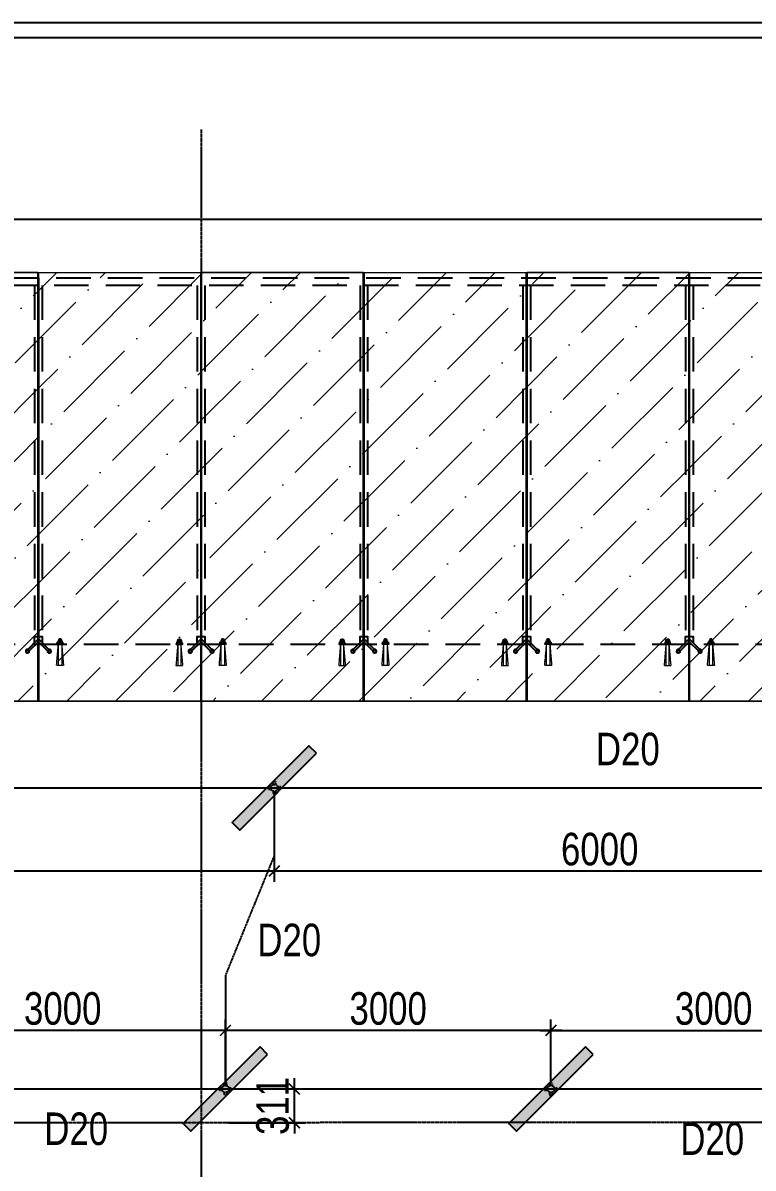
# Model space of a CAD drawing. Extents: x 134921 to 2525442, y -280073 to 23449.
# Drawn here: x 392791 to 399522, y 10653 to 21208 of the extents above; entities that cross this region are included whole.
import ezdxf

# ---------------------------------------------------------------- set-up
doc = ezdxf.new("R2010")
doc.units = 0
doc.header["$PDMODE"] = 3
doc.header["$PDSIZE"] = 100
for name, pattern in [('DASH2', [0.375, 0.25, -0.125]), ('DASHED', [0.75, 0.5, -0.25]), ('DASHED2', [9.525, 6.35, -3.175]), ('X_GRID$0$CENTER', [2, 1.25, -0.25, 0.25, -0.25])]:
    doc.linetypes.add(name, pattern=pattern)
doc.layers.get('0').update_dxf_attribs({"linetype": 'CONTINUOUS'})
doc.layers.get('Defpoints').update_dxf_attribs({"linetype": 'CONTINUOUS'})
for name, color, linetype, lineweight in [('A - Hatch', 251, 'CONTINUOUS', 5), ('a khuat', 5, 'DASHED2', 15), ('a thiet bi', 146, 'CONTINUOUS', 9), ('DIA HINH', 8, 'CONTINUOUS', 5), ('HACTH', 251, 'CONTINUOUS', 9), ('KHUNG TEN SD3 - Ariyana$0$0-CON', 7, 'CONTINUOUS', 0), ('Kinh', 5, 'CONTINUOUS', 13), ('TEXT', 7, 'CONTINUOUS', 5)]:
    doc.layers.add(name, color=color, linetype=linetype, lineweight=lineweight)
for name, color, linetype in [('A-OVER', 1, 'DASHED2'), ('chuyen-chi-tiet', 30, 'CONTINUOUS'), ('E- ONG PVC', 1, 'DASHED'), ('E-DIM1', 9, 'CONTINUOUS'), ('E-TEXT ONG', 4, 'CONTINUOUS'), ('htch', 8, 'CONTINUOUS'), ('manh', 8, 'CONTINUOUS'), ('Steel', 7, 'CONTINUOUS'), ('X_GRID$0$A-GRID 1', 253, 'X_GRID$0$CENTER')]:
    doc.layers.add(name, color=color, linetype=linetype)
doc.styles.add('E-TEXT DIM', font='vn_vni.shx', dxfattribs={"width": 0.8})
doc.styles.add('E-TEXT GHI CHU', font='vn_vni.shx', dxfattribs={"width": 0.8})
doc.dimstyles.new('E-DIM1', dxfattribs={"dimtxt": 300, "dimasz": 100, "dimexe": 100, "dimexo": 30, "dimgap": 50, "dimtad": 1, "dimdec": 0, "dimzin": 1, "dimdsep": 46, "dimtxsty": 'E-TEXT DIM', "dimblk": 'ARCHTICK', "dimcen": 2, "dimdle": 100, "dimclrd": 256, "dimclre": 252, "dimclrt": 10, "dimadec": 0, "dimazin": 0, "dimtfac": 1, "dimtdec": 0, "dimtix": 1, "dimtmove": 2, "dimatfit": 3, "dimfxl": 1, "dimtolj": 1, "dimtzin": 1, "dimlwd": -1, "dimlwe": -1, "dimarcsym": 0})
pattern_1 = [(45, (16333.24, 0), (168.3798, 617.3926), [793.75, -158.75, 0, -158.75])]

# ---------------------------------------------------------------- blocks, each defined once
blk = doc.blocks.new('dendai')
at = {"layer": 'Defpoints'}
blk.add_lwpolyline([(742, 672), (672, 742), (-35, 35), (35, -35)], close=True, dxfattribs=at)
blk = doc.blocks.new('_ArchTick')
at = {"color": 0, "linetype": 'ByBlock', "const_width": 0.15}
blk.add_lwpolyline([(-0.5, -0.5), (0.5, 0.5)], dxfattribs=at)
blk = doc.blocks.new('*D90')
at = {"layer": 'Defpoints', "color": 0, "ltscale": 2, "transparency": 16777216}
for p in [(394658, 11382), (395294, 11382), (394658, 11071)]:
    blk.add_point(p, dxfattribs=at)
at = {"layer": 'E-DIM1', "linetype": 'Continuous', "ltscale": 2, "transparency": 16777216}
for p, q in [((395294, 11382), (395294, 11482)), ((395294, 11071), (395294, 11382)), ((395294, 11071), (395294, 10971))]:
    blk.add_line(p, q, dxfattribs=at)
at = {"layer": 'E-DIM1', "color": 252, "ltscale": 2, "transparency": 16777216}
for p, q in [((394688, 11382), (395394, 11382)), ((394688, 11071), (395394, 11071))]:
    blk.add_line(p, q, dxfattribs=at)
at = {"layer": 'E-DIM1', "ltscale": 2, "transparency": 16777216, "xscale": 100, "yscale": 100, "zscale": 100}
for p, rotation in [((395294, 11382), 270), ((395294, 11071), 90)]:
    blk.add_blockref('_ArchTick', p, dxfattribs=dict(at, rotation=rotation))
at = {"layer": 'E-DIM1', "color": 10, "ltscale": 2, "transparency": 16777216, "insert": (395094, 11226), "char_height": 300, "attachment_point": 5, "rotation": 90, "style": 'E-TEXT DIM'}
blk.add_mtext('\\A1;311', dxfattribs=at)
blk = doc.blocks.new('*D94')
at = {"layer": 'Defpoints', "color": 0, "ltscale": 2, "transparency": 16777216}
for p in [(400658, 11922), (397658, 11382), (400658, 11382)]:
    blk.add_point(p, dxfattribs=at)
at = {"layer": 'E-DIM1', "color": 252, "ltscale": 2, "transparency": 16777216}
for p, q in [((397658, 11412), (397658, 12022)), ((400658, 11412), (400658, 12022))]:
    blk.add_line(p, q, dxfattribs=at)
at = {"layer": 'E-DIM1', "linetype": 'Continuous', "ltscale": 2, "transparency": 16777216}
blk.add_line((397558, 11922), (400758, 11922), dxfattribs=at)
at = {"layer": 'E-DIM1', "ltscale": 2, "transparency": 16777216, "xscale": 100, "yscale": 100, "zscale": 100, "rotation": 180}
blk.add_blockref('_ArchTick', (397658, 11922), dxfattribs=at)
at = {"layer": 'E-DIM1', "ltscale": 2, "transparency": 16777216, "xscale": 100, "yscale": 100, "zscale": 100}
blk.add_blockref('_ArchTick', (400658, 11922), dxfattribs=at)
at = {"layer": 'E-DIM1', "color": 10, "ltscale": 2, "transparency": 16777216, "insert": (399158, 12122), "char_height": 300, "attachment_point": 5, "style": 'E-TEXT DIM'}
blk.add_mtext('\\A1;3000', dxfattribs=at)
blk = doc.blocks.new('KHUNG TEN SD3 - Ariyana')
at = {"layer": 'Defpoints', "color": 1}
blk.add_lwpolyline([(527153.769, 1774368.573), (527559.516, 1774368.573), (527559.516, 1774655.494), (527153.769, 1774655.494)], close=True, dxfattribs=at)
at = {"layer": 'KHUNG TEN SD3 - Ariyana$0$0-CON', "const_width": 0.12}
blk.add_lwpolyline([(527162.718, 1774654.536), (527558.558, 1774654.536), (527558.558, 1774369.531), (527162.718, 1774369.531)], close=True, dxfattribs=at)
blk = doc.blocks.new('Hop chia 2-3')
for p, q in [((113, 139), (136, 139)), ((67, 70), (67, 93)), ((113, 24), (136, 24)), ((182, 70), (182, 93))]:
    blk.add_line(p, q)
for points in [[(113, 139), (113, 112)], [(136, 139), (136, 112)], [(67, 93), (94, 93)], [(67, 70), (94, 70)], [(113, 51), (113, 24)], [(136, 51), (136, 24)], [(155, 93), (182, 93)], [(155, 70), (182, 70)]]:
    blk.add_lwpolyline(points)
blk.add_circle((125, 81), 32.5)
blk = doc.blocks.new('*D132')
at = {"layer": 'Defpoints', "color": 0, "ltscale": 2, "transparency": 16777216}
for p in [(394658, 11922), (394658, 11382), (397658, 11382)]:
    blk.add_point(p, dxfattribs=at)
at = {"layer": 'E-DIM1', "color": 252, "ltscale": 2, "transparency": 16777216}
for p, q in [((394658, 11412), (394658, 12022)), ((397658, 11412), (397658, 12022))]:
    blk.add_line(p, q, dxfattribs=at)
at = {"layer": 'E-DIM1', "linetype": 'Continuous', "ltscale": 2, "transparency": 16777216}
blk.add_line((397758, 11922), (394558, 11922), dxfattribs=at)
at = {"layer": 'E-DIM1', "ltscale": 2, "transparency": 16777216, "xscale": 100, "yscale": 100, "zscale": 100, "rotation": 180}
blk.add_blockref('_ArchTick', (394658, 11922), dxfattribs=at)
at = {"layer": 'E-DIM1', "ltscale": 2, "transparency": 16777216, "xscale": 100, "yscale": 100, "zscale": 100}
blk.add_blockref('_ArchTick', (397658, 11922), dxfattribs=at)
at = {"layer": 'E-DIM1', "color": 10, "ltscale": 2, "transparency": 16777216, "insert": (396158, 12122), "char_height": 300, "attachment_point": 5, "style": 'E-TEXT DIM'}
blk.add_mtext('\\A1;3000', dxfattribs=at)
blk = doc.blocks.new('*D133')
at = {"layer": 'Defpoints', "color": 0, "ltscale": 2, "transparency": 16777216}
for p in [(391658, 11922), (391658, 11382), (394658, 11382)]:
    blk.add_point(p, dxfattribs=at)
at = {"layer": 'E-DIM1', "color": 252, "ltscale": 2, "transparency": 16777216}
for p, q in [((391658, 11412), (391658, 12022)), ((394658, 11412), (394658, 12022))]:
    blk.add_line(p, q, dxfattribs=at)
at = {"layer": 'E-DIM1', "linetype": 'Continuous', "ltscale": 2, "transparency": 16777216}
blk.add_line((394758, 11922), (391558, 11922), dxfattribs=at)
at = {"layer": 'E-DIM1', "ltscale": 2, "transparency": 16777216, "xscale": 100, "yscale": 100, "zscale": 100, "rotation": 180}
blk.add_blockref('_ArchTick', (391658, 11922), dxfattribs=at)
at = {"layer": 'E-DIM1', "ltscale": 2, "transparency": 16777216, "xscale": 100, "yscale": 100, "zscale": 100}
blk.add_blockref('_ArchTick', (394658, 11922), dxfattribs=at)
at = {"layer": 'E-DIM1', "color": 10, "ltscale": 2, "transparency": 16777216, "insert": (393158, 12122), "char_height": 300, "attachment_point": 5, "style": 'E-TEXT DIM'}
blk.add_mtext('\\A1;3000', dxfattribs=at)
blk = doc.blocks.new('*D138')
at = {"layer": 'Defpoints', "color": 0, "ltscale": 2, "transparency": 16777216}
for p in [(389108, 14157), (395108, 14157), (395108, 13391)]:
    blk.add_point(p, dxfattribs=at)
at = {"layer": 'E-DIM1', "color": 252, "ltscale": 2, "transparency": 16777216}
for p, q in [((389108, 14127), (389108, 13291)), ((395108, 14127), (395108, 13291))]:
    blk.add_line(p, q, dxfattribs=at)
at = {"layer": 'E-DIM1', "linetype": 'Continuous', "ltscale": 2, "transparency": 16777216}
blk.add_line((389008, 13391), (395208, 13391), dxfattribs=at)
at = {"layer": 'E-DIM1', "ltscale": 2, "transparency": 16777216, "xscale": 100, "yscale": 100, "zscale": 100, "rotation": 180}
blk.add_blockref('_ArchTick', (389108, 13391), dxfattribs=at)
at = {"layer": 'E-DIM1', "ltscale": 2, "transparency": 16777216, "xscale": 100, "yscale": 100, "zscale": 100}
blk.add_blockref('_ArchTick', (395108, 13391), dxfattribs=at)
at = {"layer": 'E-DIM1', "color": 10, "ltscale": 2, "transparency": 16777216, "insert": (392108, 13591), "char_height": 300, "attachment_point": 5, "style": 'E-TEXT DIM'}
blk.add_mtext('\\A1;6000', dxfattribs=at)
blk = doc.blocks.new('*D139')
at = {"layer": 'Defpoints', "color": 0, "ltscale": 2, "transparency": 16777216}
for p in [(395108, 14157), (401108, 14157), (401108, 13391)]:
    blk.add_point(p, dxfattribs=at)
at = {"layer": 'E-DIM1', "color": 252, "ltscale": 2, "transparency": 16777216}
for p, q in [((395108, 14127), (395108, 13291)), ((401108, 14127), (401108, 13291))]:
    blk.add_line(p, q, dxfattribs=at)
at = {"layer": 'E-DIM1', "linetype": 'Continuous', "ltscale": 2, "transparency": 16777216}
blk.add_line((395008, 13391), (401208, 13391), dxfattribs=at)
at = {"layer": 'E-DIM1', "ltscale": 2, "transparency": 16777216, "xscale": 100, "yscale": 100, "zscale": 100, "rotation": 180}
blk.add_blockref('_ArchTick', (395108, 13391), dxfattribs=at)
at = {"layer": 'E-DIM1', "ltscale": 2, "transparency": 16777216, "xscale": 100, "yscale": 100, "zscale": 100}
blk.add_blockref('_ArchTick', (401108, 13391), dxfattribs=at)
at = {"layer": 'E-DIM1', "color": 10, "ltscale": 2, "transparency": 16777216, "insert": (398108, 13591), "char_height": 300, "attachment_point": 5, "style": 'E-TEXT DIM'}
blk.add_mtext('\\A1;6000', dxfattribs=at)

msp = doc.modelspace()

# ---------------------------------------------------------------- hatches: boundary and pattern name
at = {"layer": 'A - Hatch'}
h = msp.add_hatch(dxfattribs=at)
h.set_pattern_fill('ANSI36', color=8, scale=100)
h.set_pattern_definition(pattern_1)
h.paths.add_polyline_path([(392928.331, 18907.016), (391438.331, 18907.016), (391438.331, 14957.016), (392928.331, 14957.016)])
h = msp.add_hatch(dxfattribs=at)
h.set_pattern_fill('ANSI36', color=8, scale=100)
h.set_pattern_definition(pattern_1)
h.paths.add_polyline_path([(392938.331, 18907.016), (394428.331, 18907.016), (394428.331, 14957.016), (392938.331, 14957.016)])
h = msp.add_hatch(dxfattribs=at)
h.set_pattern_fill('ANSI36', color=8, scale=100)
h.set_pattern_definition(pattern_1)
h.paths.add_polyline_path([(395928.331, 18907.016), (394438.331, 18907.016), (394438.331, 14957.016), (395928.331, 14957.016)])
h = msp.add_hatch(dxfattribs=at)
h.set_pattern_fill('ANSI36', color=8, scale=100)
h.set_pattern_definition(pattern_1)
h.paths.add_polyline_path([(395938.331, 18907.016), (397428.331, 18907.016), (397428.331, 14957.016), (395938.331, 14957.016)])
h = msp.add_hatch(dxfattribs=at)
h.set_pattern_fill('ANSI36', color=8, scale=100)
h.set_pattern_definition(pattern_1)
h.paths.add_polyline_path([(398928.331, 18907.016), (397438.331, 18907.016), (397438.331, 14957.016), (398928.331, 14957.016)])
h = msp.add_hatch(dxfattribs=at)
h.set_pattern_fill('ANSI36', color=8, scale=100)
h.set_pattern_definition(pattern_1)
h.paths.add_polyline_path([(398938.331, 18907.016), (400428.331, 18907.016), (400428.331, 14957.016), (398938.331, 14957.016)])
at = {"layer": 'HACTH'}
h = msp.add_hatch(dxfattribs=at)
h.set_pattern_fill('DOTS', color=256, scale=5)
h.set_pattern_definition([(0, (223732.855, 0), (3.96875, 7.9375), [0, -7.9375])])
h.paths.add_polyline_path([(383497.24, 14475.214), (383426.529, 14545.925), (382719.422, 13838.818), (382790.133, 13768.107)])
h.paths.add_polyline_path([(389047.24, 11700.214), (388976.53, 11770.925), (388269.423, 11063.818), (388340.134, 10993.107)])
h.paths.add_polyline_path([(389497.24, 14475.214), (389426.529, 14545.925), (388719.422, 13838.818), (388790.133, 13768.107)])
h.paths.add_polyline_path([(392047.24, 11700.214), (391976.53, 11770.925), (391269.423, 11063.818), (391340.134, 10993.107)])
h.paths.add_polyline_path([(395047.24, 11700.214), (394976.53, 11770.925), (394269.423, 11063.818), (394340.134, 10993.107)])
h.paths.add_polyline_path([(395497.24, 14475.214), (395426.529, 14545.925), (394719.422, 13838.818), (394790.133, 13768.107)])
h.paths.add_polyline_path([(398047.24, 11700.214), (397976.53, 11770.925), (397269.423, 11063.818), (397340.134, 10993.107)])
h.paths.add_polyline_path([(401047.24, 11700.214), (400976.53, 11770.925), (400269.423, 11063.818), (400340.134, 10993.107)])
h.paths.add_polyline_path([(401497.24, 14475.214), (401426.529, 14545.925), (400719.422, 13838.818), (400790.133, 13768.107)])
h.paths.add_polyline_path([(407497.24, 14475.214), (407426.529, 14545.925), (406719.422, 13838.818), (406790.133, 13768.107)])

# ---------------------------------------------------------------- linework, layer by layer
at = {"layer": 'A - Hatch', "color": 8}
msp.add_line((389686.884, 14957.016), (399179.779, 14957.016), dxfattribs=at)
at = {"layer": 'a khuat', "color": 8, "ltscale": 0.2}
for points in [[(393148.331, 15482.016), (393164.969, 15284.716), (393100.992, 15284.716), (393118.331, 15482.016)], [(393148.331, 15482.016), (393148.331, 15284.716), (393118.331, 15284.716), (393118.331, 15482.016)], [(394218.331, 15482.016), (394201.693, 15284.716), (394265.67, 15284.716), (394248.331, 15482.016)], [(394218.331, 15482.016), (394218.331, 15284.716), (394248.331, 15284.716), (394248.331, 15482.016)], [(394648.331, 15482.016), (394664.969, 15284.716), (394600.992, 15284.716), (394618.331, 15482.016)], [(394648.331, 15482.016), (394648.331, 15284.716), (394618.331, 15284.716), (394618.331, 15482.016)], [(395718.331, 15482.016), (395701.693, 15284.716), (395765.67, 15284.716), (395748.331, 15482.016)], [(395718.331, 15482.016), (395718.331, 15284.716), (395748.331, 15284.716), (395748.331, 15482.016)], [(396148.331, 15482.016), (396164.969, 15284.716), (396100.992, 15284.716), (396118.331, 15482.016)], [(396148.331, 15482.016), (396148.331, 15284.716), (396118.331, 15284.716), (396118.331, 15482.016)], [(397218.331, 15482.016), (397201.693, 15284.716), (397265.67, 15284.716), (397248.331, 15482.016)], [(397218.331, 15482.016), (397218.331, 15284.716), (397248.331, 15284.716), (397248.331, 15482.016)], [(397648.331, 15482.016), (397664.969, 15284.716), (397600.992, 15284.716), (397618.331, 15482.016)], [(397648.331, 15482.016), (397648.331, 15284.716), (397618.331, 15284.716), (397618.331, 15482.016)], [(398718.331, 15482.016), (398701.693, 15284.716), (398765.67, 15284.716), (398748.331, 15482.016)], [(398718.331, 15482.016), (398718.331, 15284.716), (398748.331, 15284.716), (398748.331, 15482.016)], [(399148.331, 15482.016), (399164.969, 15284.716), (399100.992, 15284.716), (399118.331, 15482.016)], [(399148.331, 15482.016), (399148.331, 15284.716), (399118.331, 15284.716), (399118.331, 15482.016)]]:
    msp.add_lwpolyline(points, dxfattribs=at)
at = {"layer": 'a thiet bi', "color": 8}
for p, q in [((380719.034, 18907.016), (409658.331, 18907.016)), ((376208.331, 14957.016), (409658.331, 14957.016))]:
    msp.add_line(p, q, dxfattribs=at)
at = {"layer": 'A-OVER', "color": 8, "ltscale": 50}
for p, q in [((392898.331, 18787.016), (392898.331, 15552.016)), ((392968.331, 18787.016), (392968.331, 15552.016)), ((394398.331, 18787.016), (394398.331, 15552.016)), ((394468.331, 18787.016), (394468.331, 15552.016)), ((395898.331, 18787.016), (395898.331, 15552.016)), ((395968.331, 18787.016), (395968.331, 15552.016)), ((397398.331, 18787.016), (397398.331, 15552.016)), ((397468.331, 18787.016), (397468.331, 15552.016)), ((398898.331, 18787.016), (398898.331, 15552.016)), ((398968.331, 18787.016), (398968.331, 15552.016)), ((376208.331, 15482.016), (409658.331, 15482.016))]:
    msp.add_line(p, q, dxfattribs=at)
msp.add_lwpolyline([(380716.097, 18857.016), (409588.331, 18857.016), (409588.331, 18787.016), (380708.549, 18787.016)], dxfattribs=at)
at = {"layer": 'chuyen-chi-tiet', "linetype": 'DASH2', "ltscale": 5}
msp.add_lwpolyline([(374808.124, 19397.17), (410590.046, 19397.17, -0.414213562), (411090.046, 18897.17), (411090.046, 6437.394, -0.414213562), (410590.046, 5937.394), (374808.124, 5937.394, -0.414213562), (374308.124, 6437.394), (374308.124, 18897.17, -0.414213562)], format="xyb", close=True, dxfattribs=at)
at = {"layer": 'E- ONG PVC', "ltscale": 10}
for points in [[(377165.747, 14157.016), (407050.747, 14157.016)], [(395108.248, 14099.516), (395108.248, 13535.891), (394658.332, 12431.07), (394658.247, 11439.516)], [(388715.748, 11382.016), (400600.748, 11382.016)]]:
    msp.add_lwpolyline(points, dxfattribs=at)
at = {"layer": 'htch', "color": 8, "ltscale": 50}
for p, q in [((392933.331, 18857.016), (392933.331, 14957.016)), ((394433.331, 18857.016), (394433.331, 14957.016)), ((395933.331, 18857.016), (395933.331, 14957.016)), ((397433.331, 18857.016), (397433.331, 14957.016)), ((398933.331, 18857.016), (398933.331, 14957.016))]:
    msp.add_line(p, q, dxfattribs=at)
at = {"layer": 'Kinh', "color": 8}
for points in [[(392928.331, 18907.016), (391438.331, 18907.016), (391438.331, 14957.016), (392928.331, 14957.016)], [(392938.331, 18907.016), (394428.331, 18907.016), (394428.331, 14957.016), (392938.331, 14957.016)], [(395928.331, 18907.016), (394438.331, 18907.016), (394438.331, 14957.016), (395928.331, 14957.016)], [(395938.331, 18907.016), (397428.331, 18907.016), (397428.331, 14957.016), (395938.331, 14957.016)], [(398928.331, 18907.016), (397438.331, 18907.016), (397438.331, 14957.016), (398928.331, 14957.016)], [(398938.331, 18907.016), (400428.331, 18907.016), (400428.331, 14957.016), (398938.331, 14957.016)]]:
    msp.add_lwpolyline(points, close=True, dxfattribs=at)
at = {"layer": 'Steel', "color": 8}
for p, q in [((392933.331, 15531.158), (392832.134, 15429.961)), ((392933.331, 15531.158), (393034.528, 15429.961)), ((394433.331, 15531.158), (394332.134, 15429.961)), ((394433.331, 15531.158), (394534.528, 15429.961)), ((395933.331, 15531.158), (395832.134, 15429.961)), ((395933.331, 15531.158), (396034.528, 15429.961)), ((397433.331, 15531.158), (397332.134, 15429.961)), ((397433.331, 15531.158), (397534.528, 15429.961)), ((398933.331, 15531.158), (398832.134, 15429.961)), ((398933.331, 15531.158), (399034.528, 15429.961)), ((392933.331, 15502.874), (392846.276, 15415.819)), ((392933.331, 15502.874), (393020.386, 15415.819)), ((394433.331, 15502.874), (394346.276, 15415.819)), ((394433.331, 15502.874), (394520.386, 15415.819)), ((395933.331, 15502.874), (395846.276, 15415.819)), ((395933.331, 15502.874), (396020.386, 15415.819)), ((397433.331, 15502.874), (397346.276, 15415.819)), ((397433.331, 15502.874), (397520.386, 15415.819)), ((398933.331, 15502.874), (398846.276, 15415.819)), ((398933.331, 15502.874), (399020.386, 15415.819))]:
    msp.add_line(p, q, dxfattribs=at)
at = {"layer": 'Steel', "color": 8, "ltscale": 0.2}
for p, q in [((393110.023, 15486.173), (393156.639, 15486.173)), ((394256.639, 15486.173), (394210.023, 15486.173)), ((394610.023, 15486.173), (394656.639, 15486.173)), ((395756.639, 15486.173), (395710.023, 15486.173)), ((396110.023, 15486.173), (396156.639, 15486.173)), ((397256.639, 15486.173), (397210.023, 15486.173)), ((397610.023, 15486.173), (397656.639, 15486.173)), ((398756.639, 15486.173), (398710.023, 15486.173)), ((399110.023, 15486.173), (399156.639, 15486.173))]:
    msp.add_line(p, q, dxfattribs=at)
at = {"layer": 'Steel', "color": 8}
for points in [[(392898.331, 15496.158), (392898.331, 15552.016), (392968.331, 15552.016), (392968.331, 15496.158)], [(394398.331, 15496.158), (394398.331, 15552.016), (394468.331, 15552.016), (394468.331, 15496.158)], [(395898.331, 15496.158), (395898.331, 15552.016), (395968.331, 15552.016), (395968.331, 15496.158)], [(397398.331, 15496.158), (397398.331, 15552.016), (397468.331, 15552.016), (397468.331, 15496.158)], [(398898.331, 15496.158), (398898.331, 15552.016), (398968.331, 15552.016), (398968.331, 15496.158)], [(392954.189, 15482.016), (392912.473, 15482.016)], [(394454.189, 15482.016), (394412.473, 15482.016)], [(395954.189, 15482.016), (395912.473, 15482.016)], [(397454.189, 15482.016), (397412.473, 15482.016)], [(398954.189, 15482.016), (398912.473, 15482.016)]]:
    msp.add_lwpolyline(points, dxfattribs=at)
at = {"layer": 'Steel', "color": 8, "ltscale": 0.2}
for points in [[(393140.355, 15526.261), (393126.307, 15526.261), (393118.331, 15513.412), (393118.331, 15501.412)], [(393148.331, 15513.412), (393140.355, 15526.261)], [(394218.331, 15513.412), (394226.307, 15526.261)], [(394226.307, 15526.261), (394240.355, 15526.261), (394248.331, 15513.412), (394248.331, 15501.412)], [(394640.355, 15526.261), (394626.307, 15526.261), (394618.331, 15513.412), (394618.331, 15501.412)], [(394648.331, 15513.412), (394640.355, 15526.261)], [(395718.331, 15513.412), (395726.307, 15526.261)], [(395726.307, 15526.261), (395740.355, 15526.261), (395748.331, 15513.412), (395748.331, 15501.412)], [(396140.355, 15526.261), (396126.307, 15526.261), (396118.331, 15513.412), (396118.331, 15501.412)], [(396148.331, 15513.412), (396140.355, 15526.261)], [(397218.331, 15513.412), (397226.307, 15526.261)], [(397226.307, 15526.261), (397240.355, 15526.261), (397248.331, 15513.412), (397248.331, 15501.412)], [(397640.355, 15526.261), (397626.307, 15526.261), (397618.331, 15513.412), (397618.331, 15501.412)], [(397648.331, 15513.412), (397640.355, 15526.261)], [(398718.331, 15513.412), (398726.307, 15526.261)], [(398726.307, 15526.261), (398740.355, 15526.261), (398748.331, 15513.412), (398748.331, 15501.412)], [(399140.355, 15526.261), (399126.307, 15526.261), (399118.331, 15513.412), (399118.331, 15501.412)], [(399148.331, 15513.412), (399140.355, 15526.261)], [(393148.331, 15513.412), (393118.331, 15513.412)], [(393118.331, 15507.412), (393148.331, 15513.412)], [(393148.331, 15507.412), (393118.331, 15507.412)], [(393118.331, 15501.412), (393148.331, 15507.412)], [(393148.331, 15501.412), (393118.331, 15501.412)], [(393125.215, 15496.008), (393125.215, 15486.173)], [(393141.651, 15496.008), (393141.651, 15486.173)], [(393148.331, 15513.412), (393148.331, 15501.412)], [(394218.331, 15513.412), (394218.331, 15501.412)], [(394218.331, 15513.412), (394248.331, 15513.412)], [(394248.331, 15507.412), (394218.331, 15513.412)], [(394218.331, 15507.412), (394248.331, 15507.412)], [(394248.331, 15501.412), (394218.331, 15507.412)], [(394218.331, 15501.412), (394248.331, 15501.412)], [(394225.011, 15496.008), (394225.011, 15486.173)], [(394241.448, 15496.008), (394241.448, 15486.173)], [(394648.331, 15513.412), (394618.331, 15513.412)], [(394618.331, 15507.412), (394648.331, 15513.412)], [(394648.331, 15507.412), (394618.331, 15507.412)], [(394618.331, 15501.412), (394648.331, 15507.412)], [(394648.331, 15501.412), (394618.331, 15501.412)], [(394625.215, 15496.008), (394625.215, 15486.173)], [(394641.651, 15496.008), (394641.651, 15486.173)], [(394648.331, 15513.412), (394648.331, 15501.412)], [(395718.331, 15513.412), (395718.331, 15501.412)], [(395718.331, 15513.412), (395748.331, 15513.412)], [(395748.331, 15507.412), (395718.331, 15513.412)], [(395718.331, 15507.412), (395748.331, 15507.412)], [(395748.331, 15501.412), (395718.331, 15507.412)], [(395718.331, 15501.412), (395748.331, 15501.412)], [(395725.011, 15496.008), (395725.011, 15486.173)], [(395741.448, 15496.008), (395741.448, 15486.173)], [(396148.331, 15513.412), (396118.331, 15513.412)], [(396118.331, 15507.412), (396148.331, 15513.412)], [(396148.331, 15507.412), (396118.331, 15507.412)], [(396118.331, 15501.412), (396148.331, 15507.412)], [(396148.331, 15501.412), (396118.331, 15501.412)], [(396125.215, 15496.008), (396125.215, 15486.173)], [(396141.651, 15496.008), (396141.651, 15486.173)], [(396148.331, 15513.412), (396148.331, 15501.412)], [(397218.331, 15513.412), (397218.331, 15501.412)], [(397218.331, 15513.412), (397248.331, 15513.412)], [(397248.331, 15507.412), (397218.331, 15513.412)], [(397218.331, 15507.412), (397248.331, 15507.412)], [(397248.331, 15501.412), (397218.331, 15507.412)], [(397218.331, 15501.412), (397248.331, 15501.412)], [(397225.011, 15496.008), (397225.011, 15486.173)], [(397241.448, 15496.008), (397241.448, 15486.173)], [(397648.331, 15513.412), (397618.331, 15513.412)], [(397618.331, 15507.412), (397648.331, 15513.412)], [(397648.331, 15507.412), (397618.331, 15507.412)], [(397618.331, 15501.412), (397648.331, 15507.412)], [(397648.331, 15501.412), (397618.331, 15501.412)], [(397625.215, 15496.008), (397625.215, 15486.173)], [(397641.651, 15496.008), (397641.651, 15486.173)], [(397648.331, 15513.412), (397648.331, 15501.412)], [(398718.331, 15513.412), (398718.331, 15501.412)], [(398718.331, 15513.412), (398748.331, 15513.412)], [(398748.331, 15507.412), (398718.331, 15513.412)], [(398718.331, 15507.412), (398748.331, 15507.412)], [(398748.331, 15501.412), (398718.331, 15507.412)], [(398718.331, 15501.412), (398748.331, 15501.412)], [(398725.011, 15496.008), (398725.011, 15486.173)], [(398741.448, 15496.008), (398741.448, 15486.173)], [(399148.331, 15513.412), (399118.331, 15513.412)], [(399118.331, 15507.412), (399148.331, 15513.412)], [(399148.331, 15507.412), (399118.331, 15507.412)], [(399118.331, 15501.412), (399148.331, 15507.412)], [(399148.331, 15501.412), (399118.331, 15501.412)], [(399125.215, 15496.008), (399125.215, 15486.173)], [(399141.651, 15496.008), (399141.651, 15486.173)], [(399148.331, 15513.412), (399148.331, 15501.412)]]:
    msp.add_lwpolyline(points, dxfattribs=at)
for points in [[(393161.755, 15486.173), (393161.755, 15482.016), (393104.908, 15482.016), (393104.908, 15486.173)], [(393156.639, 15501.412), (393156.639, 15486.173), (393110.023, 15486.173), (393110.023, 15501.412)], [(394204.908, 15486.173), (394204.908, 15482.016), (394261.755, 15482.016), (394261.755, 15486.173)], [(394210.023, 15501.412), (394210.023, 15486.173), (394256.639, 15486.173), (394256.639, 15501.412)], [(394661.755, 15486.173), (394661.755, 15482.016), (394604.908, 15482.016), (394604.908, 15486.173)], [(394656.639, 15501.412), (394656.639, 15486.173), (394610.023, 15486.173), (394610.023, 15501.412)], [(395704.908, 15486.173), (395704.908, 15482.016), (395761.755, 15482.016), (395761.755, 15486.173)], [(395710.023, 15501.412), (395710.023, 15486.173), (395756.639, 15486.173), (395756.639, 15501.412)], [(396161.755, 15486.173), (396161.755, 15482.016), (396104.908, 15482.016), (396104.908, 15486.173)], [(396156.639, 15501.412), (396156.639, 15486.173), (396110.023, 15486.173), (396110.023, 15501.412)], [(397204.908, 15486.173), (397204.908, 15482.016), (397261.755, 15482.016), (397261.755, 15486.173)], [(397210.023, 15501.412), (397210.023, 15486.173), (397256.639, 15486.173), (397256.639, 15501.412)], [(397661.755, 15486.173), (397661.755, 15482.016), (397604.908, 15482.016), (397604.908, 15486.173)], [(397656.639, 15501.412), (397656.639, 15486.173), (397610.023, 15486.173), (397610.023, 15501.412)], [(398704.908, 15486.173), (398704.908, 15482.016), (398761.755, 15482.016), (398761.755, 15486.173)], [(398710.023, 15501.412), (398710.023, 15486.173), (398756.639, 15486.173), (398756.639, 15501.412)], [(399161.755, 15486.173), (399161.755, 15482.016), (399104.908, 15482.016), (399104.908, 15486.173)], [(399156.639, 15501.412), (399156.639, 15486.173), (399110.023, 15486.173), (399110.023, 15501.412)]]:
    msp.add_lwpolyline(points, close=True, dxfattribs=at)
for centre in [(392833.331, 15417.016), (393033.331, 15417.016), (394333.331, 15417.016), (394533.331, 15417.016), (395833.331, 15417.016), (396033.331, 15417.016), (397333.331, 15417.016), (397533.331, 15417.016), (398833.331, 15417.016), (399033.331, 15417.016)]:
    msp.add_circle(centre, 13, dxfattribs=at)
for centre, radius, start, end in [((392833.331, 15417.016), 17, 81.0318791, 8.9681209), ((393033.331, 15417.016), 17, 171.0318791, 98.9681209), ((393115.254, 15496.178), 5.234, 90.3312693, 181.8650093), ((393119.811, 15496.008), 5.404, 360, 90), ((393130.618, 15496.008), 5.404, 90, 180), ((393136.247, 15496.008), 5.404, 360, 90), ((393146.844, 15496.215), 5.197, 89.0534894, 182.2855808), ((393151.58, 15496.342), 5.07, 356.2189566, 89.3043421), ((394215.082, 15496.342), 5.07, 90.6956579, 183.7810434), ((394219.818, 15496.215), 5.197, 357.7144192, 90.9465106), ((394230.415, 15496.008), 5.404, 90, 180), ((394236.044, 15496.008), 5.404, 0, 90), ((394246.851, 15496.008), 5.404, 90, 180), ((394251.408, 15496.178), 5.234, 358.1349907, 89.6687307), ((394333.331, 15417.016), 17, 81.0318791, 8.9681209), ((394533.331, 15417.016), 17, 171.0318791, 98.9681209), ((394615.254, 15496.178), 5.234, 90.3312693, 181.8650093), ((394619.811, 15496.008), 5.404, 360, 90), ((394630.618, 15496.008), 5.404, 90, 180), ((394636.247, 15496.008), 5.404, 360, 90), ((394646.844, 15496.215), 5.197, 89.0534894, 182.2855808), ((394651.58, 15496.342), 5.07, 356.2189566, 89.3043421), ((395715.082, 15496.342), 5.07, 90.6956579, 183.7810434), ((395719.818, 15496.215), 5.197, 357.7144192, 90.9465106), ((395730.415, 15496.008), 5.404, 90, 180), ((395736.044, 15496.008), 5.404, 0, 90), ((395746.851, 15496.008), 5.404, 90, 180), ((395751.408, 15496.178), 5.234, 358.1349907, 89.6687307), ((395833.331, 15417.016), 17, 81.0318791, 8.9681209), ((396033.331, 15417.016), 17, 171.0318791, 98.9681209), ((396115.254, 15496.178), 5.234, 90.3312693, 181.8650093), ((396119.811, 15496.008), 5.404, 360, 90), ((396130.618, 15496.008), 5.404, 90, 180), ((396136.247, 15496.008), 5.404, 360, 90), ((396146.844, 15496.215), 5.197, 89.0534894, 182.2855808), ((396151.58, 15496.342), 5.07, 356.2189566, 89.3043421), ((397215.082, 15496.342), 5.07, 90.6956579, 183.7810434), ((397219.818, 15496.215), 5.197, 357.7144192, 90.9465106), ((397230.415, 15496.008), 5.404, 90, 180), ((397236.044, 15496.008), 5.404, 0, 90), ((397246.851, 15496.008), 5.404, 90, 180), ((397251.408, 15496.178), 5.234, 358.1349907, 89.6687307), ((397333.331, 15417.016), 17, 81.0318791, 8.9681209), ((397533.331, 15417.016), 17, 171.0318791, 98.9681209), ((397615.254, 15496.178), 5.234, 90.3312693, 181.8650093), ((397619.811, 15496.008), 5.404, 360, 90), ((397630.618, 15496.008), 5.404, 90, 180), ((397636.247, 15496.008), 5.404, 360, 90), ((397646.844, 15496.215), 5.197, 89.0534894, 182.2855808), ((397651.58, 15496.342), 5.07, 356.2189566, 89.3043421), ((398715.082, 15496.342), 5.07, 90.6956579, 183.7810434), ((398719.818, 15496.215), 5.197, 357.7144192, 90.9465106), ((398730.415, 15496.008), 5.404, 90, 180), ((398736.044, 15496.008), 5.404, 0, 90), ((398746.851, 15496.008), 5.404, 90, 180), ((398751.408, 15496.178), 5.234, 358.1349907, 89.6687307), ((398833.331, 15417.016), 17, 81.0318791, 8.9681209), ((399033.331, 15417.016), 17, 171.0318791, 98.9681209), ((399115.254, 15496.178), 5.234, 90.3312693, 181.8650093), ((399119.811, 15496.008), 5.404, 360, 90), ((399130.618, 15496.008), 5.404, 90, 180), ((399136.247, 15496.008), 5.404, 360, 90), ((399146.844, 15496.215), 5.197, 89.0534894, 182.2855808), ((399151.58, 15496.342), 5.07, 356.2189566, 89.3043421)]:
    msp.add_arc(centre, radius, start, end, dxfattribs=at)
at = {"layer": 'TEXT'}
msp.add_lwpolyline([(376208.331, 14957.016), (376208.331, 18907.016), (409658.331, 18907.016), (409658.331, 14957.016)], dxfattribs=at)
at = {"layer": 'TEXT', "ltscale": 400}
msp.add_lwpolyline([(409658.331, 11282.016), (409658.331, 14957.016), (376208.331, 14957.016)], dxfattribs=at)
at = {"layer": 'X_GRID$0$A-GRID 1', "ltscale": 10}
for p, q in [((394433.331, 20224.377), (394433.331, 4741.145)), ((412644.229, 11082.016), (372399.822, 11057.016))]:
    msp.add_line(p, q, dxfattribs=at)

# ---------------------------------------------------------------- block references
at = {"layer": 'DIA HINH'}
for p in [(394754.778, 13803.463), (394304.778, 11028.463), (397304.778, 11028.463)]:
    msp.add_blockref('dendai', p, dxfattribs=at)
at = {"layer": 'E- ONG PVC', "rotation": 0.0003557744733281698}
for p in [(394983.397, 14075.677), (394533.397, 11300.677), (397533.397, 11300.677)]:
    msp.add_blockref('Hop chia 2-3', p, dxfattribs=at)
at = {"layer": 'manh', "xscale": 141.2015414816, "yscale": 141.2015414816, "zscale": 141.2015414816}
msp.add_blockref('KHUNG TEN SD3 - Ariyana', (-74068995.912, -250562883.819), dxfattribs=at)

# ---------------------------------------------------------------- texts
at = {"layer": 'E-TEXT ONG', "linetype": 'Continuous', "style": 'E-TEXT GHI CHU', "width": 0.8}
for p in [(398072.862, 14365.376), (394951.791, 12605.234), (392988.199, 10865.304), (398850.929, 10774.062)]:
    msp.add_text('D20 ', height=300, rotation=0.0003558, dxfattribs=at).set_placement(p)

# ---------------------------------------------------------------- dimensions: what is measured, and where the dimension line sits
at = {"layer": 'E-DIM1', "ltscale": 2}
for base, p1, p2, picture, middle in [((395108.247, 13391.302), (389108.247, 14157.016), (395108.247, 14157.016), '*D138', (392108.247, 13591.302)), ((401108.247, 13391.302), (395108.247, 14157.016), (401108.247, 14157.016), '*D139', (398108.247, 13591.302)), ((391658.248, 11921.543), (394658.248, 11382.016), (391658.248, 11382.016), '*D133', (393158.248, 12121.543)), ((394658.248, 11921.543), (397658.332, 11382.016), (394658.248, 11382.016), '*D132', (396158.29, 12121.543)), ((400658.332, 11921.543), (397658.332, 11382.016), (400658.332, 11382.016), '*D94', (399158.332, 12121.543))]:
    dim = msp.add_linear_dim(base=base, p1=p1, p2=p2, dimstyle='E-DIM1', dxfattribs=at)
    dim.commit()
    dim.dimension.update_dxf_attribs({"geometry": picture, "text_midpoint": middle})
dim = msp.add_linear_dim(base=(395294.035, 11382.016), p1=(394658.028, 11070.843), p2=(394658.332, 11382.016), angle=90, dimstyle='E-DIM1', dxfattribs=at)
dim.commit()
dim.dimension.update_dxf_attribs({"geometry": '*D90', "text_midpoint": (395094.035, 11226.429)})

doc.saveas('drawing.dxf')
